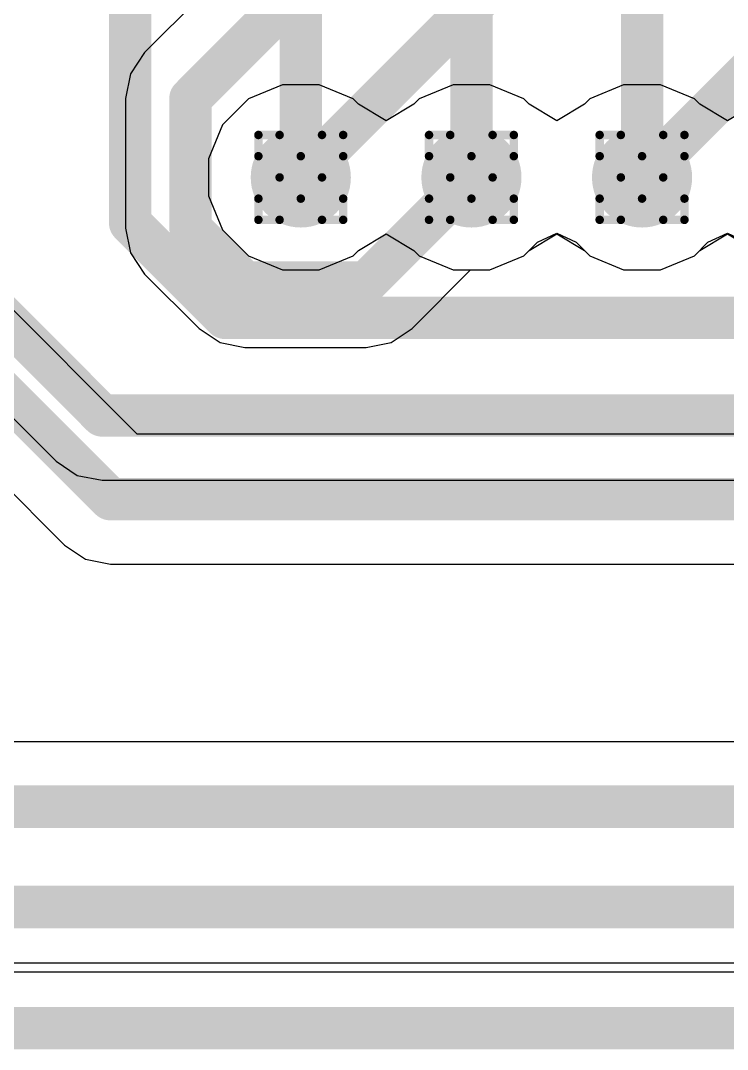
# Model space of a CAD drawing. Header units: inches. Extents: x -11 to 5379, y 0 to 5429.
# Drawn here: x 149.17 to 153.41, y 29.78 to 35.94 of the extents above; entities that cross this region are included whole.
import ezdxf

# ---------------------------------------------------------------- set-up
doc = ezdxf.new("R2010")
doc.units = ezdxf.units.IN
for name, color, linetype in [('Bottom Layer', 5, 'Continuous'), ('Drill Drawing', 1, 'Continuous'), ('GND', 16, 'Continuous'), ('PWR', 76, 'Continuous'), ('Top Layer', 1, 'Continuous'), ('Via Holes', 16, 'Continuous')]:
    doc.layers.add(name, color=color, linetype=linetype)

msp = doc.modelspace()

# ---------------------------------------------------------------- hatches: boundary and pattern name
at = {"layer": 'Bottom Layer'}
h = msp.add_hatch(color=5, dxfattribs=at)
edge = h.paths.add_edge_path()
edge.add_arc((150.85125024, 35.00000112), 0.2999994, 0, 360)
h = msp.add_hatch(color=5, dxfattribs=at)
edge = h.paths.add_edge_path()
edge.add_arc((151.87352912, 35.00000112), 0.2999994, 0, 360)
h = msp.add_hatch(color=5, dxfattribs=at)
edge = h.paths.add_edge_path()
edge.add_arc((152.895808, 35.00000112), 0.2999994, 0, 360)
at = {"layer": 'GND'}
h = msp.add_hatch(color=16, dxfattribs=at)
edge = h.paths.add_edge_path()
edge.add_arc((150.85125024, 35.00000112), 0.2999994, 0, 360)
h = msp.add_hatch(color=16, dxfattribs=at)
edge = h.paths.add_edge_path()
edge.add_arc((151.87352912, 35.00000112), 0.2999994, 0, 360)
h = msp.add_hatch(color=16, dxfattribs=at)
edge = h.paths.add_edge_path()
edge.add_arc((152.895808, 35.00000112), 0.2999994, 0, 360)
at = {"layer": 'PWR'}
h = msp.add_hatch(color=76, dxfattribs=at)
edge = h.paths.add_edge_path()
edge.add_arc((150.85125024, 35.00000112), 0.2999994, 0, 360)
h = msp.add_hatch(color=76, dxfattribs=at)
edge = h.paths.add_edge_path()
edge.add_arc((151.87352912, 35.00000112), 0.2999994, 0, 360)
h = msp.add_hatch(color=76, dxfattribs=at)
edge = h.paths.add_edge_path()
edge.add_arc((152.895808, 35.00000112), 0.2999994, 0, 360)
at = {"layer": 'Top Layer'}
h = msp.add_hatch(color=1, dxfattribs=at)
edge = h.paths.add_edge_path()
edge.add_arc((150.85125024, 35.00000112), 0.2999994, 0, 360)
h = msp.add_hatch(color=1, dxfattribs=at)
edge = h.paths.add_edge_path()
edge.add_arc((151.87352912, 35.00000112), 0.2999994, 0, 360)
h = msp.add_hatch(color=1, dxfattribs=at)
edge = h.paths.add_edge_path()
edge.add_arc((152.895808, 35.00000112), 0.2999994, 0, 360)
at = {"layer": 'Via Holes'}
h = msp.add_hatch(color=7, dxfattribs=at)
edge = h.paths.add_edge_path()
edge.add_arc((150.85125024, 35.00000112), 0.1499997, 0, 360)
h = msp.add_hatch(color=7, dxfattribs=at)
edge = h.paths.add_edge_path()
edge.add_arc((151.87352912, 35.00000112), 0.1499997, 0, 360)
h = msp.add_hatch(color=7, dxfattribs=at)
edge = h.paths.add_edge_path()
edge.add_arc((152.895808, 35.00000112), 0.1499997, 0, 360)

# ---------------------------------------------------------------- linework, layer by layer
at = {"layer": 'Bottom Layer'}
for p, q in [((153.30257376, 39.13393494), (149.91551424, 35.74687541999999)), ((149.91551424, 35.74687541999999), (149.83130562, 35.62084823999999)), ((149.83130562, 35.62084823999999), (149.80173494, 35.47218966)), ((149.80173494, 35.47218966), (149.80173494, 34.6964)), ((149.87125982, 33.46252896), (148.338413, 34.99537324)), ((149.80173494, 34.6964), (149.83130562, 34.54774141999999)), ((152.26851436, 34.6115132), (152.38466856, 34.66653468)), ((152.38466856, 34.66653468), (152.50082276, 34.6115132)), ((153.29079324, 34.6115132), (153.40694744, 34.66653468)), ((153.40694744, 34.66653468), (153.52310164, 34.6115132)), ((152.18734358, 34.53034242), (152.26851436, 34.6115132)), ((152.50082276, 34.6115132), (152.58199354, 34.53034242)), ((153.20962246, 34.53034242), (153.29079324, 34.6115132)), ((149.83130562, 34.54774141999999), (149.91551424, 34.42171424)), ((151.98372702, 34.44600172), (152.18734358, 34.53034242)), ((152.58199354, 34.53034242), (152.7856101, 34.44600172)), ((153.0060059, 34.44600172), (153.20962246, 34.53034242)), ((147.78904148, 34.44600172), (149.43566506, 32.7993756)), ((151.51801548, 34.09511596), (151.86890378, 34.44600172)), ((151.86890378, 34.44600172), (151.98372702, 34.44600172)), ((152.7856101, 34.44600172), (153.0060059, 34.44600172)), ((149.91551424, 34.42171424), (150.24211252, 34.09511596)), ((150.24211252, 34.09511596), (150.36813716, 34.01090734)), ((151.3919883, 34.01090734), (151.51801548, 34.09511596)), ((150.36813716, 34.01090734), (150.51679828, 33.98133666)), ((151.24332972, 33.98133666), (151.3919883, 34.01090734)), ((150.51679828, 33.98133666), (151.24332972, 33.98133666)), ((157.74071576, 33.46252896), (149.87125982, 33.46252896)), ((149.43566506, 32.7993756), (149.56169224, 32.71516952)), ((149.56169224, 32.71516952), (149.71035082, 32.68559884)), ((149.71035082, 32.68559884), (161.62353756, 32.68559884)), ((167.77805154, 30.29559092), (146.37204914, 30.29559092))]:
    msp.add_line(p, q, dxfattribs=at)
for points in [[(150.1902, 35.47218966, 0.254, 0.254, 0), (153.74591044, 39.0279001, 0.254, 0.254, 0)], [(151.61000412, 35.75875246, 0.254, 0.254, 0), (154.2943066, 38.44305494, 0.254, 0.254, 0)], [(152.895808, 35.00000112, 0.254, 0.254, 0), (155.68488802, 37.78908113999999, 0.254, 0.254, 0)], [(150.85125024, 35.00000112, 0.254, 0.254, 0), (151.61000158, 35.75875246, 0.254, 0.254, 0)], [(151.61000158, 35.75875246, 0.254, 0.254, 0), (151.61000412, 35.75875246, 0.254, 0.254, 0)], [(150.1902, 34.6964, 0.254, 0.254, 0), (150.1902, 35.47218966, 0.254, 0.254, 0)], [(147.7844136, 35.00000112, 0.254, 0.254, 0), (149.71035082, 33.0740639, 0.254, 0.254, 0)], [(151.24332972, 34.36980172, 0.254, 0.254, 0), (151.87352912, 35.00000112, 0.254, 0.254, 0)], [(150.1902, 34.6964, 0.254, 0.254, 0), (150.51679828, 34.36980172, 0.254, 0.254, 0)], [(150.51679828, 34.36980172, 0.254, 0.254, 0), (151.24332972, 34.36980172, 0.254, 0.254, 0)], [(149.71035082, 33.0740639, 0.254, 0.254, 0), (162.03717402, 33.0740639, 0.254, 0.254, 0)], [(142.12707414, 29.90712586, 0.254, 0.254, 0), (167.938958, 29.90712586, 0.254, 0.254, 0)]]:
    msp.add_lwpolyline(points, format="xyseb", dxfattribs=at)
for points in [[(151.54650158, 35.75875246, 0.127, 0.127, 1), (151.67350158, 35.75875246, 0.127, 0.127, 1)], [(151.54650158, 35.75875246, 0.127, 0.127, 1), (151.67350158, 35.75875246, 0.127, 0.127, 1)], [(151.54650412, 35.75875246, 0.127, 0.127, 1), (151.67350412, 35.75875246, 0.127, 0.127, 1)], [(151.54650412, 35.75875246, 0.127, 0.127, 1), (151.67350412, 35.75875246, 0.127, 0.127, 1)], [(150.1267, 35.47218966, 0.127, 0.127, 1), (150.2537, 35.47218966, 0.127, 0.127, 1)], [(150.1267, 35.47218966, 0.127, 0.127, 1), (150.2537, 35.47218966, 0.127, 0.127, 1)], [(150.78775024, 35.00000112, 0.127, 0.127, 1), (150.91475024, 35.00000112, 0.127, 0.127, 1)], [(151.81002912, 35.00000112, 0.127, 0.127, 1), (151.93702912, 35.00000112, 0.127, 0.127, 1)], [(152.832308, 35.00000112, 0.127, 0.127, 1), (152.959308, 35.00000112, 0.127, 0.127, 1)], [(150.1267, 34.6964, 0.127, 0.127, 1), (150.2537, 34.6964, 0.127, 0.127, 1)], [(150.1267, 34.6964, 0.127, 0.127, 1), (150.2537, 34.6964, 0.127, 0.127, 1)], [(150.45329828, 34.36980172, 0.127, 0.127, 1), (150.58029828, 34.36980172, 0.127, 0.127, 1)], [(150.45329828, 34.36980172, 0.127, 0.127, 1), (150.58029828, 34.36980172, 0.127, 0.127, 1)], [(151.17982972, 34.36980172, 0.127, 0.127, 1), (151.30682972, 34.36980172, 0.127, 0.127, 1)], [(151.17982972, 34.36980172, 0.127, 0.127, 1), (151.30682972, 34.36980172, 0.127, 0.127, 1)], [(149.64685082, 33.0740639, 0.127, 0.127, 1), (149.77385082, 33.0740639, 0.127, 0.127, 1)], [(149.64685082, 33.0740639, 0.127, 0.127, 1), (149.77385082, 33.0740639, 0.127, 0.127, 1)]]:
    msp.add_lwpolyline(points, format="xyseb", close=True, dxfattribs=at)
at = {"layer": 'Drill Drawing'}
for points in [[(150.59725024, 35.12700112, 0.0508, 0.0508, 0), (150.59725024, 35.25400112, 0.0508, 0.0508, 0)], [(150.59725024, 35.25400112, 0.0508, 0.0508, 0), (150.72425024, 35.25400112, 0.0508, 0.0508, 0)], [(150.72425024, 35.25400112, 0.0508, 0.0508, 0), (150.85125024, 35.12700112, 0.0508, 0.0508, 0)], [(150.85125024, 35.12700112, 0.0508, 0.0508, 0), (150.97825024, 35.25400112, 0.0508, 0.0508, 0)], [(150.97825024, 35.25400112, 0.0508, 0.0508, 0), (151.10525024, 35.25400112, 0.0508, 0.0508, 0)], [(151.10525024, 35.12700112, 0.0508, 0.0508, 0), (151.10525024, 35.25400112, 0.0508, 0.0508, 0)], [(151.61952912, 35.12700112, 0.0508, 0.0508, 0), (151.61952912, 35.25400112, 0.0508, 0.0508, 0)], [(151.61952912, 35.25400112, 0.0508, 0.0508, 0), (151.74652912, 35.25400112, 0.0508, 0.0508, 0)], [(151.74652912, 35.25400112, 0.0508, 0.0508, 0), (151.87352912, 35.12700112, 0.0508, 0.0508, 0)], [(151.87352912, 35.12700112, 0.0508, 0.0508, 0), (152.00052912, 35.25400112, 0.0508, 0.0508, 0)], [(152.00052912, 35.25400112, 0.0508, 0.0508, 0), (152.12752912, 35.25400112, 0.0508, 0.0508, 0)], [(152.12752912, 35.12700112, 0.0508, 0.0508, 0), (152.12752912, 35.25400112, 0.0508, 0.0508, 0)], [(152.641808, 35.12700112, 0.0508, 0.0508, 0), (152.641808, 35.25400112, 0.0508, 0.0508, 0)], [(152.641808, 35.25400112, 0.0508, 0.0508, 0), (152.768808, 35.25400112, 0.0508, 0.0508, 0)], [(152.768808, 35.25400112, 0.0508, 0.0508, 0), (152.895808, 35.12700112, 0.0508, 0.0508, 0)], [(152.895808, 35.12700112, 0.0508, 0.0508, 0), (153.022808, 35.25400112, 0.0508, 0.0508, 0)], [(153.022808, 35.25400112, 0.0508, 0.0508, 0), (153.149808, 35.25400112, 0.0508, 0.0508, 0)], [(153.149808, 35.12700112, 0.0508, 0.0508, 0), (153.149808, 35.25400112, 0.0508, 0.0508, 0)], [(150.59725024, 35.12700112, 0.0508, 0.0508, 0), (150.72425024, 35.00000112, 0.0508, 0.0508, 0)], [(150.97825024, 35.00000112, 0.0508, 0.0508, 0), (151.10525024, 35.12700112, 0.0508, 0.0508, 0)], [(151.61952912, 35.12700112, 0.0508, 0.0508, 0), (151.74652912, 35.00000112, 0.0508, 0.0508, 0)], [(152.00052912, 35.00000112, 0.0508, 0.0508, 0), (152.12752912, 35.12700112, 0.0508, 0.0508, 0)], [(152.641808, 35.12700112, 0.0508, 0.0508, 0), (152.768808, 35.00000112, 0.0508, 0.0508, 0)], [(153.022808, 35.00000112, 0.0508, 0.0508, 0), (153.149808, 35.12700112, 0.0508, 0.0508, 0)], [(150.59725024, 34.87300112, 0.0508, 0.0508, 0), (150.72425024, 35.00000112, 0.0508, 0.0508, 0)], [(150.97825024, 35.00000112, 0.0508, 0.0508, 0), (151.10525024, 34.87300112, 0.0508, 0.0508, 0)], [(151.61952912, 34.87300112, 0.0508, 0.0508, 0), (151.74652912, 35.00000112, 0.0508, 0.0508, 0)], [(152.00052912, 35.00000112, 0.0508, 0.0508, 0), (152.12752912, 34.87300112, 0.0508, 0.0508, 0)], [(152.641808, 34.87300112, 0.0508, 0.0508, 0), (152.768808, 35.00000112, 0.0508, 0.0508, 0)], [(153.022808, 35.00000112, 0.0508, 0.0508, 0), (153.149808, 34.87300112, 0.0508, 0.0508, 0)], [(150.59725024, 34.74600112, 0.0508, 0.0508, 0), (150.59725024, 34.87300112, 0.0508, 0.0508, 0)], [(150.72425024, 34.74600112, 0.0508, 0.0508, 0), (150.85125024, 34.87300112, 0.0508, 0.0508, 0)], [(150.85125024, 34.87300112, 0.0508, 0.0508, 0), (150.97825024, 34.74600112, 0.0508, 0.0508, 0)], [(151.10525024, 34.74600112, 0.0508, 0.0508, 0), (151.10525024, 34.87300112, 0.0508, 0.0508, 0)], [(151.61952912, 34.74600112, 0.0508, 0.0508, 0), (151.61952912, 34.87300112, 0.0508, 0.0508, 0)], [(151.74652912, 34.74600112, 0.0508, 0.0508, 0), (151.87352912, 34.87300112, 0.0508, 0.0508, 0)], [(151.87352912, 34.87300112, 0.0508, 0.0508, 0), (152.00052912, 34.74600112, 0.0508, 0.0508, 0)], [(152.12752912, 34.74600112, 0.0508, 0.0508, 0), (152.12752912, 34.87300112, 0.0508, 0.0508, 0)], [(152.641808, 34.74600112, 0.0508, 0.0508, 0), (152.641808, 34.87300112, 0.0508, 0.0508, 0)], [(152.768808, 34.74600112, 0.0508, 0.0508, 0), (152.895808, 34.87300112, 0.0508, 0.0508, 0)], [(152.895808, 34.87300112, 0.0508, 0.0508, 0), (153.022808, 34.74600112, 0.0508, 0.0508, 0)], [(153.149808, 34.74600112, 0.0508, 0.0508, 0), (153.149808, 34.87300112, 0.0508, 0.0508, 0)], [(150.59725024, 34.74600112, 0.0508, 0.0508, 0), (150.72425024, 34.74600112, 0.0508, 0.0508, 0)], [(150.97825024, 34.74600112, 0.0508, 0.0508, 0), (151.10525024, 34.74600112, 0.0508, 0.0508, 0)], [(151.61952912, 34.74600112, 0.0508, 0.0508, 0), (151.74652912, 34.74600112, 0.0508, 0.0508, 0)], [(152.00052912, 34.74600112, 0.0508, 0.0508, 0), (152.12752912, 34.74600112, 0.0508, 0.0508, 0)], [(152.641808, 34.74600112, 0.0508, 0.0508, 0), (152.768808, 34.74600112, 0.0508, 0.0508, 0)], [(153.022808, 34.74600112, 0.0508, 0.0508, 0), (153.149808, 34.74600112, 0.0508, 0.0508, 0)]]:
    msp.add_lwpolyline(points, format="xyseb", dxfattribs=at)
for points in [[(150.58455024, 35.25400112, 0.0254, 0.0254, 1), (150.60995024, 35.25400112, 0.0254, 0.0254, 1)], [(150.58455024, 35.25400112, 0.0254, 0.0254, 1), (150.60995024, 35.25400112, 0.0254, 0.0254, 1)], [(150.71155024, 35.25400112, 0.0254, 0.0254, 1), (150.73695024, 35.25400112, 0.0254, 0.0254, 1)], [(150.71155024, 35.25400112, 0.0254, 0.0254, 1), (150.73695024, 35.25400112, 0.0254, 0.0254, 1)], [(150.96555024, 35.25400112, 0.0254, 0.0254, 1), (150.99095024, 35.25400112, 0.0254, 0.0254, 1)], [(150.96555024, 35.25400112, 0.0254, 0.0254, 1), (150.99095024, 35.25400112, 0.0254, 0.0254, 1)], [(151.09255024, 35.25400112, 0.0254, 0.0254, 1), (151.11795024, 35.25400112, 0.0254, 0.0254, 1)], [(151.09255024, 35.25400112, 0.0254, 0.0254, 1), (151.11795024, 35.25400112, 0.0254, 0.0254, 1)], [(151.60682912, 35.25400112, 0.0254, 0.0254, 1), (151.63222912, 35.25400112, 0.0254, 0.0254, 1)], [(151.60682912, 35.25400112, 0.0254, 0.0254, 1), (151.63222912, 35.25400112, 0.0254, 0.0254, 1)], [(151.73382912, 35.25400112, 0.0254, 0.0254, 1), (151.75922912, 35.25400112, 0.0254, 0.0254, 1)], [(151.73382912, 35.25400112, 0.0254, 0.0254, 1), (151.75922912, 35.25400112, 0.0254, 0.0254, 1)], [(151.98782912, 35.25400112, 0.0254, 0.0254, 1), (152.01322912, 35.25400112, 0.0254, 0.0254, 1)], [(151.98782912, 35.25400112, 0.0254, 0.0254, 1), (152.01322912, 35.25400112, 0.0254, 0.0254, 1)], [(152.11482912, 35.25400112, 0.0254, 0.0254, 1), (152.14022912, 35.25400112, 0.0254, 0.0254, 1)], [(152.11482912, 35.25400112, 0.0254, 0.0254, 1), (152.14022912, 35.25400112, 0.0254, 0.0254, 1)], [(152.629108, 35.25400112, 0.0254, 0.0254, 1), (152.654508, 35.25400112, 0.0254, 0.0254, 1)], [(152.629108, 35.25400112, 0.0254, 0.0254, 1), (152.654508, 35.25400112, 0.0254, 0.0254, 1)], [(152.756108, 35.25400112, 0.0254, 0.0254, 1), (152.781508, 35.25400112, 0.0254, 0.0254, 1)], [(152.756108, 35.25400112, 0.0254, 0.0254, 1), (152.781508, 35.25400112, 0.0254, 0.0254, 1)], [(153.010108, 35.25400112, 0.0254, 0.0254, 1), (153.035508, 35.25400112, 0.0254, 0.0254, 1)], [(153.010108, 35.25400112, 0.0254, 0.0254, 1), (153.035508, 35.25400112, 0.0254, 0.0254, 1)], [(153.137108, 35.25400112, 0.0254, 0.0254, 1), (153.162508, 35.25400112, 0.0254, 0.0254, 1)], [(153.137108, 35.25400112, 0.0254, 0.0254, 1), (153.162508, 35.25400112, 0.0254, 0.0254, 1)], [(150.58455024, 35.12700112, 0.0254, 0.0254, 1), (150.60995024, 35.12700112, 0.0254, 0.0254, 1)], [(150.58455024, 35.12700112, 0.0254, 0.0254, 1), (150.60995024, 35.12700112, 0.0254, 0.0254, 1)], [(150.83855024, 35.12700112, 0.0254, 0.0254, 1), (150.86395024, 35.12700112, 0.0254, 0.0254, 1)], [(150.83855024, 35.12700112, 0.0254, 0.0254, 1), (150.86395024, 35.12700112, 0.0254, 0.0254, 1)], [(151.09255024, 35.12700112, 0.0254, 0.0254, 1), (151.11795024, 35.12700112, 0.0254, 0.0254, 1)], [(151.09255024, 35.12700112, 0.0254, 0.0254, 1), (151.11795024, 35.12700112, 0.0254, 0.0254, 1)], [(151.60682912, 35.12700112, 0.0254, 0.0254, 1), (151.63222912, 35.12700112, 0.0254, 0.0254, 1)], [(151.60682912, 35.12700112, 0.0254, 0.0254, 1), (151.63222912, 35.12700112, 0.0254, 0.0254, 1)], [(151.86082912, 35.12700112, 0.0254, 0.0254, 1), (151.88622912, 35.12700112, 0.0254, 0.0254, 1)], [(151.86082912, 35.12700112, 0.0254, 0.0254, 1), (151.88622912, 35.12700112, 0.0254, 0.0254, 1)], [(152.11482912, 35.12700112, 0.0254, 0.0254, 1), (152.14022912, 35.12700112, 0.0254, 0.0254, 1)], [(152.11482912, 35.12700112, 0.0254, 0.0254, 1), (152.14022912, 35.12700112, 0.0254, 0.0254, 1)], [(152.629108, 35.12700112, 0.0254, 0.0254, 1), (152.654508, 35.12700112, 0.0254, 0.0254, 1)], [(152.629108, 35.12700112, 0.0254, 0.0254, 1), (152.654508, 35.12700112, 0.0254, 0.0254, 1)], [(152.883108, 35.12700112, 0.0254, 0.0254, 1), (152.908508, 35.12700112, 0.0254, 0.0254, 1)], [(152.883108, 35.12700112, 0.0254, 0.0254, 1), (152.908508, 35.12700112, 0.0254, 0.0254, 1)], [(153.137108, 35.12700112, 0.0254, 0.0254, 1), (153.162508, 35.12700112, 0.0254, 0.0254, 1)], [(153.137108, 35.12700112, 0.0254, 0.0254, 1), (153.162508, 35.12700112, 0.0254, 0.0254, 1)], [(150.71155024, 35.00000112, 0.0254, 0.0254, 1), (150.73695024, 35.00000112, 0.0254, 0.0254, 1)], [(150.71155024, 35.00000112, 0.0254, 0.0254, 1), (150.73695024, 35.00000112, 0.0254, 0.0254, 1)], [(150.96555024, 35.00000112, 0.0254, 0.0254, 1), (150.99095024, 35.00000112, 0.0254, 0.0254, 1)], [(150.96555024, 35.00000112, 0.0254, 0.0254, 1), (150.99095024, 35.00000112, 0.0254, 0.0254, 1)], [(151.73382912, 35.00000112, 0.0254, 0.0254, 1), (151.75922912, 35.00000112, 0.0254, 0.0254, 1)], [(151.73382912, 35.00000112, 0.0254, 0.0254, 1), (151.75922912, 35.00000112, 0.0254, 0.0254, 1)], [(151.98782912, 35.00000112, 0.0254, 0.0254, 1), (152.01322912, 35.00000112, 0.0254, 0.0254, 1)], [(151.98782912, 35.00000112, 0.0254, 0.0254, 1), (152.01322912, 35.00000112, 0.0254, 0.0254, 1)], [(152.756108, 35.00000112, 0.0254, 0.0254, 1), (152.781508, 35.00000112, 0.0254, 0.0254, 1)], [(152.756108, 35.00000112, 0.0254, 0.0254, 1), (152.781508, 35.00000112, 0.0254, 0.0254, 1)], [(153.010108, 35.00000112, 0.0254, 0.0254, 1), (153.035508, 35.00000112, 0.0254, 0.0254, 1)], [(153.010108, 35.00000112, 0.0254, 0.0254, 1), (153.035508, 35.00000112, 0.0254, 0.0254, 1)], [(150.58455024, 34.87300112, 0.0254, 0.0254, 1), (150.60995024, 34.87300112, 0.0254, 0.0254, 1)], [(150.58455024, 34.87300112, 0.0254, 0.0254, 1), (150.60995024, 34.87300112, 0.0254, 0.0254, 1)], [(150.83855024, 34.87300112, 0.0254, 0.0254, 1), (150.86395024, 34.87300112, 0.0254, 0.0254, 1)], [(150.83855024, 34.87300112, 0.0254, 0.0254, 1), (150.86395024, 34.87300112, 0.0254, 0.0254, 1)], [(151.09255024, 34.87300112, 0.0254, 0.0254, 1), (151.11795024, 34.87300112, 0.0254, 0.0254, 1)], [(151.09255024, 34.87300112, 0.0254, 0.0254, 1), (151.11795024, 34.87300112, 0.0254, 0.0254, 1)], [(151.60682912, 34.87300112, 0.0254, 0.0254, 1), (151.63222912, 34.87300112, 0.0254, 0.0254, 1)], [(151.60682912, 34.87300112, 0.0254, 0.0254, 1), (151.63222912, 34.87300112, 0.0254, 0.0254, 1)], [(151.86082912, 34.87300112, 0.0254, 0.0254, 1), (151.88622912, 34.87300112, 0.0254, 0.0254, 1)], [(151.86082912, 34.87300112, 0.0254, 0.0254, 1), (151.88622912, 34.87300112, 0.0254, 0.0254, 1)], [(152.11482912, 34.87300112, 0.0254, 0.0254, 1), (152.14022912, 34.87300112, 0.0254, 0.0254, 1)], [(152.11482912, 34.87300112, 0.0254, 0.0254, 1), (152.14022912, 34.87300112, 0.0254, 0.0254, 1)], [(152.629108, 34.87300112, 0.0254, 0.0254, 1), (152.654508, 34.87300112, 0.0254, 0.0254, 1)], [(152.629108, 34.87300112, 0.0254, 0.0254, 1), (152.654508, 34.87300112, 0.0254, 0.0254, 1)], [(152.883108, 34.87300112, 0.0254, 0.0254, 1), (152.908508, 34.87300112, 0.0254, 0.0254, 1)], [(152.883108, 34.87300112, 0.0254, 0.0254, 1), (152.908508, 34.87300112, 0.0254, 0.0254, 1)], [(153.137108, 34.87300112, 0.0254, 0.0254, 1), (153.162508, 34.87300112, 0.0254, 0.0254, 1)], [(153.137108, 34.87300112, 0.0254, 0.0254, 1), (153.162508, 34.87300112, 0.0254, 0.0254, 1)], [(150.58455024, 34.74600112, 0.0254, 0.0254, 1), (150.60995024, 34.74600112, 0.0254, 0.0254, 1)], [(150.58455024, 34.74600112, 0.0254, 0.0254, 1), (150.60995024, 34.74600112, 0.0254, 0.0254, 1)], [(150.71155024, 34.74600112, 0.0254, 0.0254, 1), (150.73695024, 34.74600112, 0.0254, 0.0254, 1)], [(150.71155024, 34.74600112, 0.0254, 0.0254, 1), (150.73695024, 34.74600112, 0.0254, 0.0254, 1)], [(150.96555024, 34.74600112, 0.0254, 0.0254, 1), (150.99095024, 34.74600112, 0.0254, 0.0254, 1)], [(150.96555024, 34.74600112, 0.0254, 0.0254, 1), (150.99095024, 34.74600112, 0.0254, 0.0254, 1)], [(151.09255024, 34.74600112, 0.0254, 0.0254, 1), (151.11795024, 34.74600112, 0.0254, 0.0254, 1)], [(151.09255024, 34.74600112, 0.0254, 0.0254, 1), (151.11795024, 34.74600112, 0.0254, 0.0254, 1)], [(151.60682912, 34.74600112, 0.0254, 0.0254, 1), (151.63222912, 34.74600112, 0.0254, 0.0254, 1)], [(151.60682912, 34.74600112, 0.0254, 0.0254, 1), (151.63222912, 34.74600112, 0.0254, 0.0254, 1)], [(151.73382912, 34.74600112, 0.0254, 0.0254, 1), (151.75922912, 34.74600112, 0.0254, 0.0254, 1)], [(151.73382912, 34.74600112, 0.0254, 0.0254, 1), (151.75922912, 34.74600112, 0.0254, 0.0254, 1)], [(151.98782912, 34.74600112, 0.0254, 0.0254, 1), (152.01322912, 34.74600112, 0.0254, 0.0254, 1)], [(151.98782912, 34.74600112, 0.0254, 0.0254, 1), (152.01322912, 34.74600112, 0.0254, 0.0254, 1)], [(152.11482912, 34.74600112, 0.0254, 0.0254, 1), (152.14022912, 34.74600112, 0.0254, 0.0254, 1)], [(152.11482912, 34.74600112, 0.0254, 0.0254, 1), (152.14022912, 34.74600112, 0.0254, 0.0254, 1)], [(152.629108, 34.74600112, 0.0254, 0.0254, 1), (152.654508, 34.74600112, 0.0254, 0.0254, 1)], [(152.629108, 34.74600112, 0.0254, 0.0254, 1), (152.654508, 34.74600112, 0.0254, 0.0254, 1)], [(152.756108, 34.74600112, 0.0254, 0.0254, 1), (152.781508, 34.74600112, 0.0254, 0.0254, 1)], [(152.756108, 34.74600112, 0.0254, 0.0254, 1), (152.781508, 34.74600112, 0.0254, 0.0254, 1)], [(153.010108, 34.74600112, 0.0254, 0.0254, 1), (153.035508, 34.74600112, 0.0254, 0.0254, 1)], [(153.010108, 34.74600112, 0.0254, 0.0254, 1), (153.035508, 34.74600112, 0.0254, 0.0254, 1)], [(153.137108, 34.74600112, 0.0254, 0.0254, 1), (153.162508, 34.74600112, 0.0254, 0.0254, 1)], [(153.137108, 34.74600112, 0.0254, 0.0254, 1), (153.162508, 34.74600112, 0.0254, 0.0254, 1)]]:
    msp.add_lwpolyline(points, format="xyseb", close=True, dxfattribs=at)
at = {"layer": 'GND'}
for p, q in [((150.74105234, 35.55400052), (150.53743578, 35.46965982)), ((150.96144814, 35.55400052), (150.74105234, 35.55400052)), ((151.1650647, 35.46965982), (150.96144814, 35.55400052)), ((151.76333122, 35.55400052), (151.55971466, 35.46965982)), ((151.98372702, 35.55400052), (151.76333122, 35.55400052)), ((152.18734358, 35.46965982), (151.98372702, 35.55400052)), ((152.7856101, 35.55400052), (152.58199354, 35.46965982)), ((153.0060059, 35.55400052), (152.7856101, 35.55400052)), ((153.20962246, 35.46965982), (153.0060059, 35.55400052)), ((150.53743578, 35.46965982), (150.38159154, 35.31381558)), ((151.19645402, 35.43827049999999), (151.1650647, 35.46965982)), ((151.36238968, 35.33870758), (151.19645402, 35.43827049999999)), ((151.52832534, 35.43827049999999), (151.36238968, 35.33870758)), ((151.55971466, 35.46965982), (151.52832534, 35.43827049999999)), ((152.2187329, 35.43827049999999), (152.18734358, 35.46965982)), ((152.38466856, 35.33870758), (152.2187329, 35.43827049999999)), ((152.55060422, 35.43827049999999), (152.38466856, 35.33870758)), ((152.58199354, 35.46965982), (152.55060422, 35.43827049999999)), ((153.24101178, 35.43827049999999), (153.20962246, 35.46965982)), ((153.40694744, 35.33870758), (153.24101178, 35.43827049999999)), ((153.5728831, 35.43827049999999), (153.40694744, 35.33870758)), ((150.38159154, 35.31381558), (150.29725084, 35.11019902)), ((150.29725084, 35.11019902), (150.29725084, 34.88980322)), ((150.29725084, 34.88980322), (150.38159154, 34.68618666)), ((150.38159154, 34.68618666), (150.53743578, 34.53034242)), ((151.19645402, 34.56173174), (151.36238968, 34.66129466)), ((151.36238968, 34.66129466), (151.52832534, 34.56173174)), ((152.2187329, 34.56173174), (152.38466856, 34.66129466)), ((152.38466856, 34.66129466), (152.55060422, 34.56173174)), ((153.24101178, 34.56173174), (153.40694744, 34.66129466)), ((153.40694744, 34.66129466), (153.5728831, 34.56173174)), ((151.1650647, 34.53034242), (151.19645402, 34.56173174)), ((151.52832534, 34.56173174), (151.55971466, 34.53034242)), ((152.18734358, 34.53034242), (152.2187329, 34.56173174)), ((152.55060422, 34.56173174), (152.58199354, 34.53034242)), ((153.20962246, 34.53034242), (153.24101178, 34.56173174)), ((150.53743578, 34.53034242), (150.74105234, 34.44600172)), ((150.96144814, 34.44600172), (151.1650647, 34.53034242)), ((151.55971466, 34.53034242), (151.76333122, 34.44600172)), ((151.98372702, 34.44600172), (152.18734358, 34.53034242)), ((152.58199354, 34.53034242), (152.7856101, 34.44600172)), ((153.0060059, 34.44600172), (153.20962246, 34.53034242)), ((150.74105234, 34.44600172), (150.96144814, 34.44600172)), ((151.76333122, 34.44600172), (151.98372702, 34.44600172)), ((152.7856101, 34.44600172), (153.0060059, 34.44600172))]:
    msp.add_line(p, q, dxfattribs=at)
at = {"layer": 'PWR'}
for p, q in [((150.74105234, 35.55400052), (150.53743578, 35.46965982)), ((150.96144814, 35.55400052), (150.74105234, 35.55400052)), ((151.1650647, 35.46965982), (150.96144814, 35.55400052)), ((151.76333122, 35.55400052), (151.55971466, 35.46965982)), ((151.98372702, 35.55400052), (151.76333122, 35.55400052)), ((152.18734358, 35.46965982), (151.98372702, 35.55400052)), ((152.7856101, 35.55400052), (152.58199354, 35.46965982)), ((153.0060059, 35.55400052), (152.7856101, 35.55400052)), ((153.20962246, 35.46965982), (153.0060059, 35.55400052)), ((150.53743578, 35.46965982), (150.38159154, 35.31381558)), ((151.19645402, 35.43827049999999), (151.1650647, 35.46965982)), ((151.36238968, 35.33870758), (151.19645402, 35.43827049999999)), ((151.52832534, 35.43827049999999), (151.36238968, 35.33870758)), ((151.55971466, 35.46965982), (151.52832534, 35.43827049999999)), ((152.2187329, 35.43827049999999), (152.18734358, 35.46965982)), ((152.38466856, 35.33870758), (152.2187329, 35.43827049999999)), ((152.55060422, 35.43827049999999), (152.38466856, 35.33870758)), ((152.58199354, 35.46965982), (152.55060422, 35.43827049999999)), ((153.24101178, 35.43827049999999), (153.20962246, 35.46965982)), ((153.40694744, 35.33870758), (153.24101178, 35.43827049999999)), ((153.5728831, 35.43827049999999), (153.40694744, 35.33870758)), ((150.38159154, 35.31381558), (150.29725084, 35.11019902)), ((150.29725084, 35.11019902), (150.29725084, 34.88980322)), ((150.29725084, 34.88980322), (150.38159154, 34.68618666)), ((150.38159154, 34.68618666), (150.53743578, 34.53034242)), ((151.19645402, 34.56173174), (151.36238968, 34.66129466)), ((151.36238968, 34.66129466), (151.52832534, 34.56173174)), ((152.2187329, 34.56173174), (152.38466856, 34.66129466)), ((152.38466856, 34.66129466), (152.55060422, 34.56173174)), ((153.24101178, 34.56173174), (153.40694744, 34.66129466)), ((153.40694744, 34.66129466), (153.5728831, 34.56173174)), ((151.1650647, 34.53034242), (151.19645402, 34.56173174)), ((151.52832534, 34.56173174), (151.55971466, 34.53034242)), ((152.18734358, 34.53034242), (152.2187329, 34.56173174)), ((152.55060422, 34.56173174), (152.58199354, 34.53034242)), ((153.20962246, 34.53034242), (153.24101178, 34.56173174)), ((150.53743578, 34.53034242), (150.74105234, 34.44600172)), ((150.96144814, 34.44600172), (151.1650647, 34.53034242)), ((151.55971466, 34.53034242), (151.76333122, 34.44600172)), ((151.98372702, 34.44600172), (152.18734358, 34.53034242)), ((152.58199354, 34.53034242), (152.7856101, 34.44600172)), ((153.0060059, 34.44600172), (153.20962246, 34.53034242)), ((150.74105234, 34.44600172), (150.96144814, 34.44600172)), ((151.76333122, 34.44600172), (151.98372702, 34.44600172)), ((152.7856101, 34.44600172), (153.0060059, 34.44600172))]:
    msp.add_line(p, q, dxfattribs=at)
at = {"layer": 'Top Layer'}
for p, q in [((148.53200672, 34.15447068), (149.38592678, 33.30055062)), ((149.38592678, 33.30055062), (149.51195396, 33.216342)), ((149.51195396, 33.216342), (149.66061254, 33.18677132)), ((149.66061254, 33.18677132), (167.818689, 33.18677132)), ((160.99362264, 31.62199416), (146.16451082, 31.62199416)), ((146.16393424, 30.24393494), (154.79521238, 30.24393494))]:
    msp.add_line(p, q, dxfattribs=at)
for points in [[(149.82897136, 34.72742864, 0.254, 0.254, 0), (149.82897136, 36.3728127, 0.254, 0.254, 0)], [(150.85125024, 35.00000112, 0.254, 0.254, 0), (150.85125024, 36.3728127, 0.254, 0.254, 0)], [(151.87352912, 35.00000112, 0.254, 0.254, 0), (151.87352912, 36.3728127, 0.254, 0.254, 0)], [(152.895808, 35.00000112, 0.254, 0.254, 0), (152.895808, 36.3728127, 0.254, 0.254, 0)], [(149.82897136, 34.72742864, 0.254, 0.254, 0), (150.39696362, 34.15943638, 0.254, 0.254, 0)], [(148.80669248, 34.42915644, 0.254, 0.254, 0), (149.66061254, 33.57523638, 0.254, 0.254, 0)], [(150.39696362, 34.15943638, 0.254, 0.254, 0), (167.58713752, 34.15943638, 0.254, 0.254, 0)], [(149.66061254, 33.57523638, 0.254, 0.254, 0), (167.818689, 33.57523638, 0.254, 0.254, 0)], [(77.46035815999998, 31.2335291, 0.254, 0.254, 0), (161.1545291, 31.2335291, 0.254, 0.254, 0)], [(145.76892614, 30.6324, 0.254, 0.254, 0), (154.95611884, 30.6324, 0.254, 0.254, 0)]]:
    msp.add_lwpolyline(points, format="xyseb", dxfattribs=at)
for points in [[(150.78775024, 35.00000112, 0.127, 0.127, 1), (150.91475024, 35.00000112, 0.127, 0.127, 1)], [(151.81002912, 35.00000112, 0.127, 0.127, 1), (151.93702912, 35.00000112, 0.127, 0.127, 1)], [(152.832308, 35.00000112, 0.127, 0.127, 1), (152.959308, 35.00000112, 0.127, 0.127, 1)], [(149.76547136, 34.72742864, 0.127, 0.127, 1), (149.89247136, 34.72742864, 0.127, 0.127, 1)], [(149.76547136, 34.72742864, 0.127, 0.127, 1), (149.89247136, 34.72742864, 0.127, 0.127, 1)], [(150.33346362, 34.15943638, 0.127, 0.127, 1), (150.46046362, 34.15943638, 0.127, 0.127, 1)], [(150.33346362, 34.15943638, 0.127, 0.127, 1), (150.46046362, 34.15943638, 0.127, 0.127, 1)], [(149.59711254, 33.57523638, 0.127, 0.127, 1), (149.72411254, 33.57523638, 0.127, 0.127, 1)], [(149.59711254, 33.57523638, 0.127, 0.127, 1), (149.72411254, 33.57523638, 0.127, 0.127, 1)]]:
    msp.add_lwpolyline(points, format="xyseb", close=True, dxfattribs=at)

doc.saveas('drawing.dxf')
